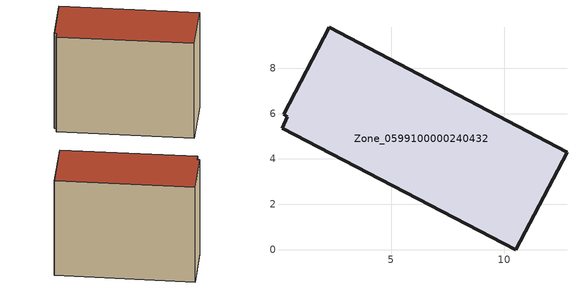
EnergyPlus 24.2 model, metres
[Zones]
Zone_0599100000240432
 floor ground (C_G): 0.41,5.85 0.27,5.96 2.28,9.8 12.76,4.3 10.49,0 0.18,5.35 z0
 wall outside (C_F): 10.49,0 12.76,4.3 2.28,9.8 0.27,5.96 0.41,5.85 0.18,5.35 10.49,0 z0:9.38
 roof outside (C_R): 0.41,5.85 0.18,5.35 10.49,0 12.76,4.3 2.28,9.8 0.27,5.96 z9.38
[BUILDING]
Pand.0599100000240432: North Axis=0; Terrain=City; Loads Convergence Tolerance Value=0.04; Temperature Convergence Tolerance Value=0.4; Solar Distribution=FullExterior; Maximum Number of Warmup Days=25; Minimum Number of Warmup Days=1
[Site:Location]
Rotterdam.The.Hague.AP_ZH_NLD Design_Conditions: Latitude=51.96; Longitude=4.45; Time Zone=1; Elevation=-4.5
[SITE:GROUNDTEMPERATURE:BUILDINGSURFACE]
18, 18, 18, 18, 18, 18, 18, 18, 18, 18, 18, 18
[MATERIAL] Thermal Absorptance=0.9; Solar Absorptance=0.7; Visible Absorptance=0.7
Name | Roughness | Thickness | Conductivity | Density | Specific Heat
G.TI.1946 | MediumSmooth | 0.15 | 1 | 540 | 1210
F.TI.1946 | Rough | 0.3 | 0.857143 | 1920 | 840
R.TI.1946 | MediumRough | 0.2 | 0.1 | 1500 | 1000
[CONSTRUCTION]
C_G: G.TI.1946
C_F: F.TI.1946
C_R: R.TI.1946
[ZONE]
Zone_0599100000240432: Type=1; Multiplier=1; Ceiling Height=Autocalculate; Volume=Autocalculate; Floor Area=autocalculate; Part of Total Floor Area=Yes
[ZONEINFILTRATION:DESIGNFLOWRATE]
Infil_Zone_0599100000240432: Zone or ZoneList or Space or SpaceList=Zone_0599100000240432; Schedule=AlwaysOn; Design Flow Rate Calculation Method=Flow/Area; Flow Rate per Floor Area=0.003; Constant Term Coefficient=1; Temperature Term Coefficient=0; Velocity Term Coefficient=0; Velocity Squared Term Coefficient=0
[HVACTEMPLATE:ZONE:IDEALLOADSAIRSYSTEM]
Zone_0599100000240432: Maximum Heating Supply Air Temperature=50; Minimum Cooling Supply Air Temperature=13; Maximum Heating Supply Air Humidity Ratio=0.0156; Minimum Cooling Supply Air Humidity Ratio=0.0077; Heating Limit=NoLimit; Cooling Limit=NoLimit; Dehumidification Control Type=ConstantSensibleHeatRatio; Cooling Sensible Heat Ratio=0.7; Dehumidification Setpoint=60; Humidification Control Type=None; Humidification Setpoint=30; Outdoor Air Method=None; Outdoor Air Flow Rate per Person=0.00944; Outdoor Air Flow Rate per Zone Floor Area=0; Outdoor Air Flow Rate per Zone=0; Demand Controlled Ventilation Type=None; Outdoor Air Economizer Type=NoEconomizer; Heat Recovery Type=None; Sensible Heat Recovery Effectiveness=0.7; Latent Heat Recovery Effectiveness=0.65
[ZONECONTROL:THERMOSTAT]
ThermostatControl_Zone_0599100000240432: Zone or ZoneList=Zone_0599100000240432; Control Type Schedule=DualSetpointControlType; Control 1=Thermostat_Zone_0599100000240432; Temperature Difference Between Cutout And Setpoint=0
[THERMOSTATSETPOINT:DUALSETPOINT]
Thermostat_Zone_0599100000240432: Heating Setpoint Temperature Schedule=HeatingSetpoint_Zone_0599100000240432; Cooling Setpoint Temperature Schedule=CoolingSetpoint_Zone_0599100000240432
[SCHEDULE:COMPACT]
HeatingSetpoint_Zone_0599100000240432: Through: 12/31, For: AllDays, Until: 24:00, 21
CoolingSetpoint_Zone_0599100000240432: Through: 12/31, For: AllDays, Until: 24:00, 24
DualSetpointControlType: Through: 12/31, For: AllDays, Until: 24:00, 4
AlwaysOn: Through: 12/31, For: AllDays, Until: 24:00, 1
